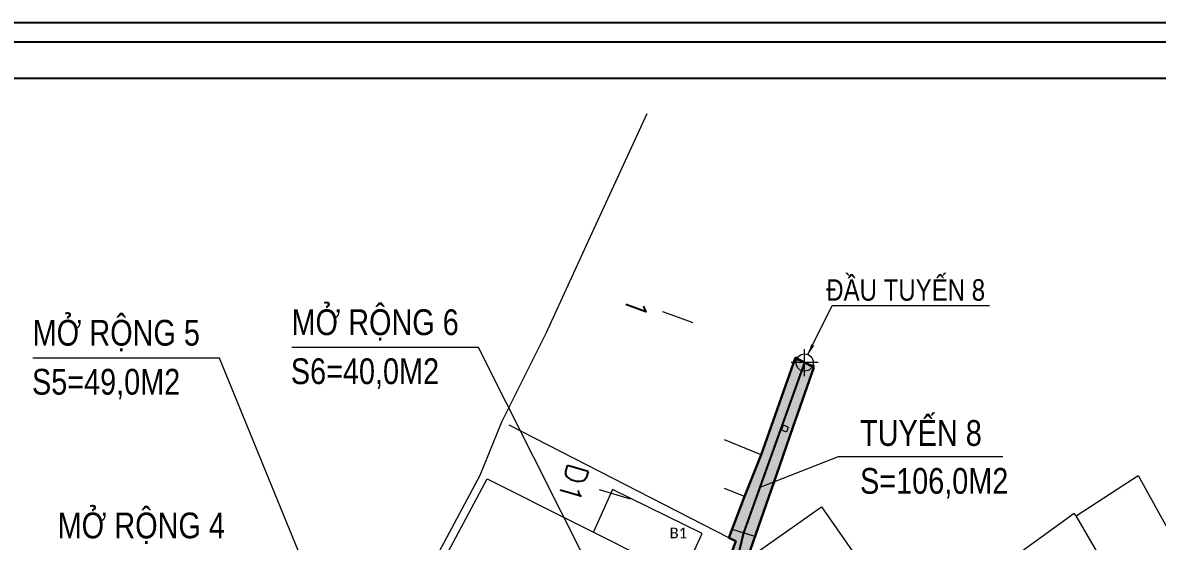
# Model space of a CAD drawing. Header units: metres. Extents: x 596935 to 599449, y 2303977 to 2305782.
# Drawn here: x 599161.9 to 599267.5, y 2304898.9 to 2304947.1 of the extents above; entities that cross this region are included whole.
import ezdxf

# ---------------------------------------------------------------- set-up
doc = ezdxf.new("R2010")
doc.units = ezdxf.units.M
doc.header["$MEASUREMENT"] = 0
doc.linetypes.add('CENTERX2', pattern=[4, 2.5, -0.5, 0.5, -0.5])
doc.linetypes.add('HIDDEN', pattern=[0.375, 0.25, -0.125])
for name, color, linetype in [('duong', 3, 'Continuous'), ('ga', 5, 'Continuous'), ('KHUNGTEN', 5, 'Continuous'), ('pntelev', 2, 'Continuous'), ('thep', 2, 'Continuous'), ('TUYEN', 7, 'Continuous')]:
    doc.layers.add(name, color=color, linetype=linetype)
for name, color, linetype, lineweight in [('LC Dim', 8, 'Continuous', 18), ('LC Hatch', 252, 'Continuous', 9), ('LC Khac', 4, 'Continuous', 9), ('LC MANH DUT', 35, 'HIDDEN', 5), ('LC Net dam 1', 30, 'Continuous', 30), ('LC Text2', 7, 'Continuous', 25), ('Level 10', 7, 'Continuous', 0), ('Level 46', 7, 'Continuous', 0)]:
    doc.layers.add(name, color=color, linetype=linetype, lineweight=lineweight)
doc.styles.add('Legend', font='calibri.ttf')
doc.styles.add('T2', font='', dxfattribs={"width": 0.8})
doc.styles.add('TENCOC', font='Vnromanc.shx')
doc.styles.get('T2').set_extended_font_data('.VnArialH')
doc.dimstyles.get("Standard").update_dxf_attribs({"dimtxt": 0.18, "dimasz": 0.18, "dimexe": 0.18, "dimexo": 0.0625, "dimgap": 0.09, "dimtad": 0, "dimtih": 1, "dimtoh": 1, "dimdec": 4, "dimzin": 0, "dimdsep": 46, "dimtxsty": 'Standard', "dimcen": 0.09, "dimadec": 0, "dimazin": 0, "dimtfac": 1, "dimtdec": 4, "dimtofl": 0, "dimtmove": 0, "dimatfit": 3, "dimfxl": 1, "dimtolj": 1, "dimtzin": 0, "dimarcsym": 0})

# ---------------------------------------------------------------- blocks, each defined once
blk = doc.blocks.new('a2')
at = {"layer": 'Defpoints', "flags": 128}
blk.add_lwpolyline([(297, 102.507), (0, 102.507), (0, -102.507), (297, -102.507)], close=True, dxfattribs=at)
at = {"layer": 'KHUNGTEN'}
blk.add_lwpolyline([(295.885, -100.496), (10, -100.496), (10, 101.392), (295.885, 101.392)], close=True, dxfattribs=at)
at = {"layer": 'thep'}
blk.add_lwpolyline([(293.77, -98.381), (12.115, -98.381), (12.115, 99.277), (293.77, 99.277)], close=True, dxfattribs=at)
blk = doc.blocks.new('bu lon')
at = {"layer": 'LC Khac', "color": 9}
for p, q in [((0, -0.786), (0, 0.786)), ((0.786, 0), (-0.786, 0))]:
    blk.add_line(p, q, dxfattribs=at)
at = {"layer": 'LC Khac', "color": 7}
blk.add_circle((0, 0), 0.5, dxfattribs=at)
blk = doc.blocks.new('MM')
at = {"layer": 'LC Khac', "xscale": 2.289702860291335, "yscale": 2.289702860291335, "zscale": 2.289702860291335}
blk.add_blockref('bu lon', (0, 0), dxfattribs=at)
blk = doc.blocks.new('NENHIENTRANG')
at = {"layer": 'duong', "color": 4, "linetype": 'HIDDEN', "lineweight": 0, "ltscale": 2}
for p, q in [((6.86, 111.4), (3.66, 102.35)), ((8.54, 110.48), (6.86, 111.4)), ((6.62, 104.99), (8.54, 110.48)), ((5.09, 100.5), (6.62, 104.99)), ((3.66, 102.35), (2.11, 98.46)), ((1.94, 91.5), (5.09, 100.5)), ((0.66, 94.63), (2.11, 98.46)), ((-0.5, 89.44), (1.29, 94.31)), ((1.29, 94.31), (0.66, 94.63))]:
    blk.add_line(p, q, dxfattribs=at)
at = {"layer": 'ga', "linetype": 'Continuous', "lineweight": 0}
for p, q in [((3.66, 102.35), (0.25, 103.74)), ((2.05, 98.5), (0.25, 99.21))]:
    blk.add_line(p, q, dxfattribs=at)
at = {"layer": 'ga', "linetype": 'Continuous', "lineweight": 0, "flags": 128}
for points in [[(5.55, 104.64), (5.72, 105.11)], [(6.01, 104.47), (5.55, 104.64)], [(6.18, 104.94), (5.72, 105.11)], [(6.18, 104.94), (6.01, 104.47)]]:
    blk.add_lwpolyline(points, dxfattribs=at)
at = {"layer": 'Level 10', "color": 8, "linetype": 'ByBlock', "lineweight": 13}
for p, q in [((0.66, 94.63), (-19.79, 105.12)), ((32.96, 96.67), (38.72, 100.44)), ((38.72, 100.44), (49.06, 81.7)), ((-26.8, 90.82), (-21.82, 100.13)), ((-21.82, 100.13), (-3.68, 91.02)), ((32.79, 96.88), (27.94, 93.37)), ((32.96, 96.67), (32.79, 96.88)), ((40.4, 83.99), (32.96, 96.67))]:
    blk.add_line(p, q, dxfattribs=at)
at = {"layer": 'Level 10', "color": 8, "linetype": 'ByBlock', "lineweight": 0}
for p, q in [((-10.17, 99.12), (-11.94, 95.17)), ((-1.82, 95.03), (-10.17, 99.12)), ((2.34, 92.65), (9.28, 97.52)), ((9.28, 97.52), (12.13, 93.4)), ((-3.68, 91.02), (-1.82, 95.03))]:
    blk.add_line(p, q, dxfattribs=at)
at = {"layer": 'Level 46', "color": 1, "linetype": 'Continuous', "lineweight": 0, "ltscale": 2, "flags": 128}
blk.add_lwpolyline([(-27.03, 91.98), (-22.5, 100.45), (-20.47, 105.43), (-16.36, 113.69), (-12.25, 122.62), (-6.96, 134.13)], dxfattribs=at)
at = {"layer": 'Level 10', "color": 8, "linetype": 'Continuous', "lineweight": 13, "style": 'Legend'}
blk.add_text('B1', height=1, dxfattribs=at).set_placement((-4.87, 94.58))
blk = doc.blocks.new('COCTRENTUYEN')
at = {"layer": 'TUYEN', "color": 1, "lineweight": 0}
for p, q in [((70.06, 275.52), (67.24, 276.53)), ((64.21, 259.12), (61.34, 259.98))]:
    blk.add_line(p, q, dxfattribs=at)
at = {"layer": 'TUYEN', "color": 2, "lineweight": 0}
for p, q in [((81.36, 271.48), (79.48, 272.15)), ((75.7, 255.67), (73.79, 256.24))]:
    blk.add_line(p, q, dxfattribs=at)
at = {"layer": 'TUYEN', "color": 1, "linetype": 'CENTERX2', "lineweight": 40, "const_width": 0.2}
blk.add_lwpolyline([(80.42, 271.82), (74.74, 255.95), (73.4, 250.44), (73.15, 245.39), (87.42, 222.98), (73.15, 245.39), (87.42, 222.98)], dxfattribs=at)
at = {"layer": 'LC MANH DUT', "xscale": 0.6987324145411622, "yscale": 0.6987324145411622, "zscale": 0.6987324145411622, "rotation": 359.999216292062}
blk.add_blockref('MM', (80.42, 271.82, 0), dxfattribs=at)
at = {"layer": 'LC Text2', "style": 'T2', "width": 0.8}
blk.add_text('®Çu tuyÕn 8', height=2, rotation=0.0008, dxfattribs=at).set_placement((82.43, 277.58))
at = {"layer": 'TUYEN', "color": 1, "lineweight": 0, "style": 'TENCOC'}
for s, rotation, p in [('1', 250.3188, (64.09, 278.11)), ('D1', 253.2893, (58.46, 262.58))]:
    blk.add_text(s, height=2, rotation=rotation, dxfattribs=at).set_placement(p)
at = {"layer": 'LC Dim', "lineweight": 0}
blk.add_leader([(80.73, 272.56, 0), (82.98, 277.14, 0), (97.62, 277.14, 0)], dimstyle='Standard', override={"dimasz": 1, "dimgap": 0.09, "dimtad": 0, "dimdsep": 0, "dimtix": 1, "dimlwd": 0, "dimlwe": 0}, dxfattribs=at)

msp = doc.modelspace()

# ---------------------------------------------------------------- hatches: boundary and pattern name
at = {"layer": 'LC Hatch', "linetype": 'Continuous', "lineweight": 0}
h = msp.add_hatch(dxfattribs=at)
h.set_pattern_fill('AR-CONC', color=256, scale=0.3, angle=90)
h.set_pattern_definition([(140, (598794.324, 2304714.6822), (0.1882564, 2.1517805), [0.225, -2.475]), (85, (598794.324, 2304714.6822), (-2.256576, -0.416254), [0.18, -1.98]), (190.45144, (598794.3397, 2304714.8616), (-2.06832, 1.7355265), [0.191221, -2.103426]), (136.1842, (598793.724, 2304714.6822), (0.496558, 3.201724), [0.3375, -3.7125]), (186.6356, (598793.7653, 2304714.949), (-2.922356, 2.803986), [0.28683, -3.155141]), (81.1842, (598793.724, 2304714.6822), (-2.922356, 2.803986), [0.27, -2.97]), (111, (598793.874, 2304714.9822), (1.2078567, 1.790721), [0.225, -2.475]), (56, (598793.874, 2304714.9822), (-2.17545, 0.729946), [0.18, -1.98]), (161.45144, (598793.9746, 2304715.1315), (-0.9675935, 2.520667), [0.191221, -2.103426]), (127.5, (598794.324, 2304714.68224), (-0.9986816, 0.0364796), [0, -1.956, 0, -2.01, 0, -1.9875]), (97.5, (598794.324, 2304714.6822), (-1.1832351, 0.7892086), [0, -1.146, 0, -1.911, 0, -0.7575]), (57.5, (598794.324, 2304714.01324), (0.0676646, 1.6014673), [0, -0.75, 0, -2.34, 0, -3.105]), (47.5, (598794.324, 2304713.7132), (-0.300315, 1.7495585), [0, -0.975, 0, -1.554, 0, -2.205])])
h.paths.add_polyline_path([(599228.356, 2304885.376), (599230.976, 2304881.653), (599230.876, 2304881.548), (599240.808, 2304866.127), (599242.515, 2304867.18), (599232.1, 2304883.378), (599228.674, 2304889.077), (599227.849, 2304891.166), (599228.89, 2304896.053), (599232.041, 2304905.048), (599233.569, 2304909.541), (599235.493, 2304915.025), (599233.811, 2304915.949), (599230.61, 2304906.899), (599229.062, 2304903.014), (599227.607, 2304899.18), (599228.243, 2304898.864), (599226.449, 2304893.987), (599227.259, 2304892.903), (599225.96, 2304889.303)])

# ---------------------------------------------------------------- linework, layer by layer
at = {"layer": 'LC Net dam 1', "color": 2}
msp.add_lwpolyline([(599240.808, 2304866.127), (599230.876, 2304881.548), (599230.967, 2304881.644), (599230.954, 2304881.684), (599228.356, 2304885.376), (599225.96, 2304889.303), (599227.259, 2304892.903), (599226.449, 2304893.987), (599228.243, 2304898.864), (599227.607, 2304899.18), (599229.062, 2304903.014), (599230.61, 2304906.899), (599233.811, 2304915.949), (599235.493, 2304915.025), (599233.569, 2304909.541), (599232.041, 2304905.048), (599228.89, 2304896.053), (599227.849, 2304891.166), (599228.674, 2304889.077), (599232.1, 2304883.378), (599242.515, 2304867.18)], dxfattribs=at)

# ---------------------------------------------------------------- block references
at = {"layer": 'LC Net dam 1', "linetype": 'Continuous', "lineweight": 0}
msp.add_blockref('NENHIENTRANG', (599226.95, 2304804.55), dxfattribs=at)
at = {"layer": 'LC Text2', "linetype": 'Continuous', "lineweight": 0}
msp.add_blockref('COCTRENTUYEN', (599154.233, 2304643.669), dxfattribs=at)
at = {"layer": 'pntelev', "linetype": 'Continuous', "lineweight": 0, "xscale": 1.6, "yscale": 1.6, "zscale": 1.6}
msp.add_blockref('a2', (598973.344, 2304783.116), dxfattribs=at)

# ---------------------------------------------------------------- texts
at = {"layer": 'LC Text2', "style": 'T2', "width": 0.8}
for s, rotation, p in [('më réng 6', 0, (599186.91, 2304918.045)), ('më réng 5', 0, (599162.828, 2304917.064)), ('s6=40,0m2', 0, (599186.849, 2304913.483)), ('s5=49,0m2', 0, (599162.767, 2304912.503)), ('tuyÕn 8', 360, (599239.809, 2304907.733, 0)), ('s=106,0m2', 360, (599239.809, 2304903.275, 0)), ('më réng 4', 0, (599165.151, 2304899.127, 0))]:
    msp.add_text(s, height=2.4, rotation=rotation, dxfattribs=at).set_placement(p)

# ---------------------------------------------------------------- leaders
at = {"layer": 'LC Dim', "linetype": 'Continuous', "lineweight": 0}
for points in [[(599221.354, 2304882.976, 0), (599204.304, 2304916.891, 0), (599186.936, 2304916.891, 0)], [(599203.839, 2304858.157, 0), (599180.222, 2304915.91, 0), (599162.854, 2304915.91, 0)], [(599230.509, 2304903.905), (599237.807, 2304906.732), (599253.083, 2304906.732)]]:
    msp.add_leader(points, dimstyle='Standard', override={"dimtxt": 0.5, "dimasz": 1.5, "dimgap": 0.09, "dimtad": 0, "dimdec": 2, "dimdsep": 0, "dimtdec": 2, "dimtix": 1, "dimlwd": 0, "dimlwe": 0}, dxfattribs=at)

doc.saveas('drawing.dxf')
